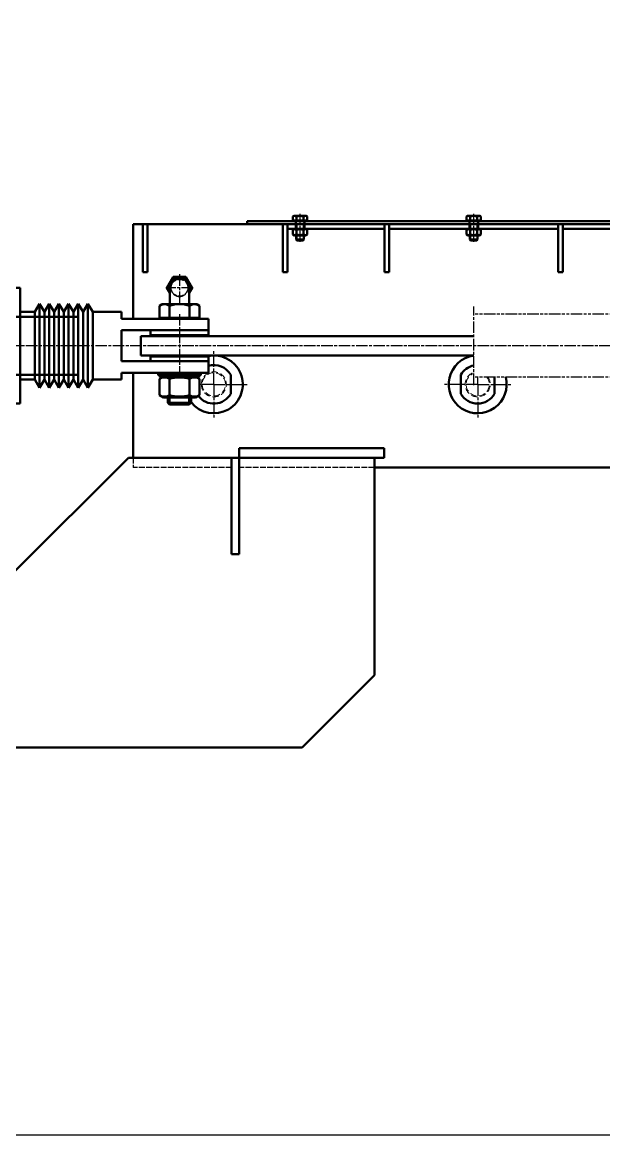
# Model space of a CAD drawing. Header units: millimetres. Extents: x -1263456 to 2767218, y -83310 to 50301.
# Drawn here: x 1101252 to 1101855, y -46280 to -45128 of the extents above; entities that cross this region are included whole.
import ezdxf

# ---------------------------------------------------------------- set-up
doc = ezdxf.new("R2010")
doc.units = ezdxf.units.MM
for name, pattern in [('AM_ISO02W050', [7.5, 6, -1.5]), ('AM_ISO08W050', [18, 12, -1.5, 3, -1.5]), ('AM_ISO09W050', [22.5, 12, -1.5, 3, -1.5, 3, -1.5]), ('HIDDEN', [9.525, 6.35, -3.175])]:
    doc.linetypes.add(name, pattern=pattern)
doc.layers.get('0').update_dxf_attribs({"color": 255, "lineweight": 50})
for name, color, linetype, lineweight in [('AM_0', 7, 'Continuous', 50), ('AM_03', 6, 'HIDDEN', 5), ('AM_0N', 7, 'Continuous', 50), ('AM_11', 3, 'AM_ISO09W050', 25), ('AM_3', 6, 'AM_ISO02W050', 25), ('AM_4', 3, 'Continuous', 25), ('AM_4N', 3, 'Continuous', 25), ('AM_7', 4, 'AM_ISO08W050', 25), ('AM_8', 1, 'Continuous', 25), ('AM_9', 253, 'Continuous', 0)]:
    doc.layers.add(name, color=color, linetype=linetype, lineweight=lineweight)

# ---------------------------------------------------------------- blocks, each defined once
blk = doc.blocks.new('A$C234367C4SNZKB25')
at = {"layer": 'AM_0'}
for p, q in [((438.9, 546.4), (564.7, 546.4)), ((438.9, 543.3), (438.9, 546.4)), ((438.9, 543.3), (438.9, 546.4)), ((438.9, 543.3), (564.7, 543.3)), ((564.7, 546.4), (564.7, 543.3)), ((564.7, 546.4), (564.7, 543.3)), ((438.9, 533.3), (438.9, 539.9)), ((438.9, 539.9), (564.7, 539.9)), ((438.9, 536.4), (438.9, 539.9)), ((438.9, 533.3), (564.7, 533.3)), ((438.9, 529.9), (564.7, 529.9)), ((438.9, 473.3), (438.9, 529.9)), ((564.7, 539.9), (564.7, 533.3)), ((564.7, 539.9), (564.7, 536.4)), ((564.7, 529.9), (564.7, 513.3)), ((438.9, 513.3), (564.7, 513.3)), ((438.9, 509.9), (564.7, 509.9)), ((564.7, 509.9), (564.7, 493.3)), ((438.9, 493.3), (564.7, 493.3)), ((438.9, 489.9), (564.7, 489.9)), ((564.7, 489.9), (564.7, 473.3)), ((438.9, 473.3), (564.7, 473.3)), ((438.9, 469.9), (564.7, 469.9)), ((438.9, 453.3), (438.9, 469.9)), ((564.7, 469.9), (564.7, 453.3)), ((438.9, 453.3), (564.7, 453.3)), ((438.9, 449.9), (564.7, 449.9)), ((438.9, 413.3), (438.9, 449.9)), ((564.7, 449.9), (564.7, 433.3)), ((438.9, 433.3), (564.7, 433.3)), ((438.9, 429.9), (564.7, 429.9)), ((564.7, 429.9), (564.7, 413.3)), ((438.9, 413.3), (564.7, 413.3)), ((438.9, 409.9), (564.7, 409.9)), ((438.9, 399.9), (438.9, 409.9)), ((564.7, 409.9), (564.7, 399.9)), ((424.8, 399.9), (424.8, 375.9)), ((424.8, 399.9), (578.8, 399.9)), ((578.8, 399.9), (578.8, 375.9)), ((424.8, 387.9), (578.8, 387.9)), ((424.8, 375.9), (578.8, 375.9)), ((439.3, 375.9), (448.8, 356.1)), ((564.3, 375.9), (554.8, 356.1)), ((615.5, 309.1), (663.8, 349)), ((663.8, 119), (663.8, 349)), ((683.8, 119), (683.8, 349)), ((620, 298.5), (663.8, 334.7)), ((197.8, 294), (217.8, 294)), ((197.8, 294), (197.8, 174)), ((207.8, 294), (207.8, 174)), ((217.8, 294), (217.8, 174)), ((122.8, 269), (127.8, 277.5)), ((127.8, 277.5), (127.8, 190.5)), ((127.8, 277.5), (132.8, 269)), ((132.8, 269), (137.8, 277.5)), ((137.8, 277.5), (137.8, 190.5)), ((137.8, 277.5), (142.8, 269)), ((142.8, 269), (147.8, 277.5)), ((147.8, 277.5), (147.8, 190.5)), ((147.8, 277.5), (152.8, 269)), ((152.8, 269), (157.8, 277.5)), ((157.8, 277.5), (157.8, 190.5)), ((157.8, 277.5), (162.8, 269)), ((162.8, 269), (167.8, 277.5)), ((167.8, 277.5), (167.8, 190.5)), ((167.8, 277.5), (172.8, 269)), ((172.8, 269), (177.8, 277.5)), ((177.8, 277.5), (177.8, 190.5)), ((177.8, 277.5), (182.8, 269)), ((122.8, 269), (92.8, 269)), ((92.8, 262), (92.8, 269)), ((122.8, 269), (122.8, 199)), ((132.8, 269), (132.8, 199)), ((132.8, 269), (132.8, 199)), ((132.8, 269), (132.8, 199)), ((142.8, 269), (142.8, 199)), ((142.8, 269), (142.8, 199)), ((142.8, 269), (142.8, 199)), ((152.8, 269), (152.8, 199)), ((152.8, 269), (152.8, 199)), ((152.8, 269), (152.8, 199)), ((162.8, 269), (162.8, 199)), ((162.8, 269), (162.8, 199)), ((162.8, 269), (162.8, 199)), ((172.8, 269), (172.8, 199)), ((172.8, 269), (172.8, 199)), ((172.8, 269), (172.8, 199)), ((182.8, 269), (182.8, 199)), ((182.8, 269), (182.8, 199)), ((182.8, 269), (197.8, 269)), ((197.8, 269), (197.8, 199)), ((256.5, 274), (222.8, 30)), ((256.5, 274), (339.8, 274)), ((339.8, 274), (372.8, 30)), ((2.8, 262), (92.8, 262)), ((2.8, 250), (2.8, 262)), ((217.8, 264), (137.9, 264)), ((137.9, 264), (254.4, 264)), ((341.9, 264), (374.3, 264)), ((629.3, 264), (663.8, 264)), ((683.8, 264), (1161.8, 264)), ((1151.8, 264), (1151.8, 204)), ((1161.8, 264), (1161.8, 204)), ((2.8, 250), (92.8, 250)), ((92.8, 250), (92.8, 218)), ((2.8, 218), (92.8, 218)), ((2.8, 206), (2.8, 218)), ((2.8, 206), (92.8, 206)), ((92.8, 206), (92.8, 199)), ((122.8, 199), (92.8, 199)), ((122.8, 199), (127.8, 190.5)), ((127.8, 190.5), (132.8, 199)), ((132.8, 199), (137.8, 190.5)), ((137.8, 190.5), (142.8, 199)), ((217.8, 204), (137.9, 204)), ((137.9, 204), (246.8, 204)), ((142.8, 199), (147.8, 190.5)), ((147.8, 190.5), (152.8, 199)), ((152.8, 199), (157.8, 190.5)), ((157.8, 190.5), (162.8, 199)), ((162.8, 199), (167.8, 190.5)), ((167.8, 190.5), (172.8, 199)), ((172.8, 199), (177.8, 190.5)), ((177.8, 190.5), (182.8, 199)), ((182.8, 199), (197.8, 199)), ((292.2, 199.7), (292.2, 30)), ((303.4, 199.7), (303.4, 30)), ((349.3, 204), (374.3, 204)), ((629.3, 204), (663.8, 204)), ((683.8, 204), (1161.8, 204)), ((197.8, 174), (217.8, 174)), ((620, 169.5), (663.8, 133.3)), ((615.5, 158.9), (663.8, 119)), ((533.1, 106.7), (533.1, 54)), ((543.1, 108.8), (543.1, 54)), ((533.1, 54), (543.1, 54)), ((222.8, 30), (236.8, 30)), ((222.8, 30), (222.8, 14)), ((248.8, 30), (372.8, 30)), ((372.8, 14), (372.8, 30)), ((222.8, 14), (236.8, 14)), ((248.8, 14), (372.8, 14))]:
    blk.add_line(p, q, dxfattribs=at)
for centre, radius in [((501.8, 234), 124.7), ((297.8, 234), 34.8), ((501.8, 234), 31.3), ((297.8, 234), 25), ((297.8, 234), 18.7)]:
    blk.add_circle(centre, radius, dxfattribs=at)
for centre, radius, start, end in [((501.8, 182.3), 181.7, 56.6015, 123.3985), ((673.8, 349), 10, 0, 180), ((553.5, 234), 181.7, 146.6015, 213.3985), ((450.1, 234), 181.7, 326.6015, 33.3985), ((501.8, 285.7), 181.7, 236.6015, 303.3985), ((673.8, 119), 10, 180, 0)]:
    blk.add_arc(centre, radius, start, end, dxfattribs=at)
for centre, major_axis, ratio, start_param, end_param in [((501.8, 548), (65, 0), 0.245556, 0, 3.141593), ((438.9, 548), (2.06, 0), 0.817628, 3.141593, 4.712389), ((438.9, 541.6), (2.06, 0), 0.817628, 3.141593, 4.712389), ((564.7, 541.6), (-2.06, 0), 0.817628, 3.141593, 4.712389), ((438.9, 531.6), (-2.06, 0), 0.817628, 0, 1.570796), ((564.7, 531.6), (2.06, 0), 0.817628, 0, 1.570796), ((438.9, 511.6), (-2.06, 0), 0.817628, 0, 1.570796), ((564.7, 511.6), (2.06, 0), 0.817628, 0, 1.570796), ((438.9, 491.6), (-2.06, 0), 0.817628, 0, 1.570796), ((564.7, 491.6), (2.06, 0), 0.817628, 0, 1.570796), ((564.7, 471.6), (2.06, 0), 0.817628, 0, 1.570796), ((438.9, 471.6), (-2.06, 0), 0.817628, 0, 1.570796), ((438.9, 451.6), (-2.06, 0), 0.817628, 0, 1.570796), ((564.7, 451.6), (2.06, 0), 0.817628, 0, 1.570796), ((438.9, 431.6), (-2.06, 0), 0.817628, 0, 1.570796), ((564.7, 431.6), (2.06, 0), 0.817628, 0, 1.570796), ((438.9, 411.6), (-2.06, 0), 0.817628, 0, 1.570796), ((564.7, 411.6), (2.06, 0), 0.817628, 0, 1.570796)]:
    blk.add_ellipse(centre, major_axis=major_axis, ratio=ratio, start_param=start_param, end_param=end_param, dxfattribs=at)
at = {"layer": 'AM_0', "extrusion": (0, 0, -1)}
for centre, major_axis, start_param, end_param in [((438.9, 541.6), (-2.06, 0), 0, 1.570796), ((564.7, 548), (2.06, 0), 0, 1.570796), ((564.7, 541.6), (2.06, 0), 0, 1.570796), ((438.9, 531.6), (2.06, 0), 3.141593, 4.712389), ((564.7, 531.6), (-2.06, 0), 3.141593, 4.712389), ((438.9, 511.6), (2.06, 0), 3.141593, 4.712389), ((564.7, 511.6), (-2.06, 0), 3.141593, 4.712389), ((438.9, 491.6), (2.06, 0), 3.141593, 4.712389), ((564.7, 491.6), (-2.06, 0), 3.141593, 4.712389), ((438.9, 471.6), (2.06, 0), 3.141593, 4.712389), ((564.7, 471.6), (-2.06, 0), 3.141593, 4.712389), ((438.9, 451.6), (2.06, 0), 3.141593, 4.712389), ((564.7, 451.6), (-2.06, 0), 3.141593, 4.712389), ((438.9, 431.6), (2.06, 0), 3.141593, 4.712389), ((564.7, 431.6), (-2.06, 0), 3.141593, 4.712389), ((438.9, 411.6), (2.06, 0), 3.141593, 4.712389), ((564.7, 411.6), (-2.06, 0), 3.141593, 4.712389)]:
    blk.add_ellipse(centre, major_axis=major_axis, ratio=0.817628, start_param=start_param, end_param=end_param, dxfattribs=at)
at = {"layer": 'AM_3'}
for p, q in [((235.8, 30), (235.8, -4)), ((249.8, 30), (249.8, -4)), ((345.8, 30), (345.8, -4)), ((359.8, 30), (359.8, -4))]:
    blk.add_line(p, q, dxfattribs=at)
at = {"layer": 'AM_7'}
for p, q in [((501.8, 569), (501.8, 100.2)), ((32.8, 266.8), (32.8, 201.2)), ((0, 234), (1180.3, 234)), ((279.1, 234), (316.5, 234)), ((242.8, 34.3), (242.8, -9.1)), ((352.8, 34.3), (352.8, -9.1))]:
    blk.add_line(p, q, dxfattribs=at)
at = {"layer": 'AM_9'}
for p, q in [((236.8, 30), (248.8, 30)), ((236.8, 14), (248.8, 14))]:
    blk.add_line(p, q, dxfattribs=at)
blk = doc.blocks.new('A$C6EFF79BD')
at = {"layer": 'AM_0'}
for p, q in [((-17.5, -9.7), (-17.5, 9.7)), ((17.5, -9.7), (17.5, 9.7)), ((98.5, -9.7), (98.5, 9.7)), ((133.5, -9.7), (133.5, 9.7)), ((214.5, -9.7), (214.5, 9.7)), ((249.5, -9.7), (249.5, 9.7)), ((330.5, -9.7), (330.5, 9.7)), ((365.5, -9.7), (365.5, 9.7)), ((446.5, -9.7), (446.5, 9.7)), ((481.5, -9.7), (481.5, 9.7)), ((746.5, -9.7), (746.5, 9.7)), ((985.4, -9.7), (985.4, 7.5)), ((1020.4, -9.7), (1020.4, 9.7)), ((1258.9, -9.7), (1258.9, 9.7))]:
    blk.add_line(p, q, dxfattribs=at)
for centre in [(0, 0), (116, 0), (232, 0), (348, 0), (464, 0)]:
    blk.add_circle(centre, 30, dxfattribs=at)
for centre, radius, start, end in [((1002.9, 0), 30, 165.5225, 82.0579), ((1276.4, 0), 30, 75.1649, 322.0151), ((0, 0), 20, 28.955, 151.045), ((116, 0), 20, 28.955, 151.045), ((232, 0), 20, 28.955, 151.045), ((348, 0), 20, 28.955, 151.045), ((464, 0), 20, 28.955, 151.045), ((729, 0), 30, 219.2965, 27.8181), ((729, 0), 20, 28.955, 44.427), ((1002.9, 0), 20, 28.955, 78.0382), ((1276.4, 0), 20, 73.6049, 151.045), ((0, 0), 20, 208.955, 331.045), ((116, 0), 20, 208.955, 331.045), ((232, 0), 20, 208.955, 331.045), ((348, 0), 20, 208.955, 331.045), ((464, 0), 20, 208.955, 331.045), ((729, 0), 20, 250.0002, 331.045), ((1002.9, 0), 20, 208.955, 331.045), ((1276.4, 0), 20, 208.955, 323.7027)]:
    blk.add_arc(centre, radius, start, end, dxfattribs=at)
at = {"layer": 'AM_03'}
for centre, radius in [((0, 0), 13), ((0, 0), 12), ((116, 0), 13), ((116, 0), 12), ((232, 0), 13), ((232, 0), 12), ((348, 0), 13), ((348, 0), 12), ((464, 0), 13), ((464, 0), 12), ((1276.4, 0), 13), ((1276.4, 0), 12)]:
    blk.add_circle(centre, radius, dxfattribs=at)
for centre, radius, start, end in [((729, 0), 13, 242.2042, 67.3801), ((1002.9, 0), 13, 144.7656, 71.406), ((729, 0), 12, 253.4022, 69.3607), ((1002.9, 0), 12, 141.3178, 69.7918)]:
    blk.add_arc(centre, radius, start, end, dxfattribs=at)
at = {"layer": 'AM_7'}
for p, q in [((0, 0), (0, 36)), ((116, 0), (116, 36)), ((232, 0), (232, 36)), ((348, 0), (348, 36)), ((464, 0), (464, 36)), ((1276.4, 0), (1276.4, 36)), ((0, 0), (-36, 0)), ((0, 0), (36, 0)), ((0, 0), (0, -36)), ((116, 0), (80, 0)), ((116, 0), (152, 0)), ((116, 0), (116, -36)), ((232, 0), (196, 0)), ((232, 0), (268, 0)), ((232, 0), (232, -36)), ((348, 0), (312, 0)), ((348, 0), (384, 0)), ((348, 0), (348, -36)), ((464, 0), (428, 0)), ((464, 0), (500, 0)), ((464, 0), (464, -36)), ((732.8, 0), (765, 0)), ((1002.9, 0), (966.9, 0)), ((1002.9, 0), (1002.9, 7.5)), ((1002.9, 0), (1038.9, 0)), ((1002.9, 0), (1002.9, -36)), ((1276.4, 0), (1240.4, 0)), ((1276.4, 0), (1291.2, 0)), ((1276.4, 0), (1276.4, -36)), ((729, -11.3), (729, -36))]:
    blk.add_line(p, q, dxfattribs=at)
at = {"layer": 'AM_8'}
for p in [(732.8, 0), (729, -11.3)]:
    blk.add_line(p, (729, 0), dxfattribs=at)
blk = doc.blocks.new('532SG2 SIDE VBIEW1')
for p, q in [((220831.2, 28621.1), (220671.2, 28621.1)), ((220721.2, 28379.1), (220571.2, 28379.1))]:
    blk.add_line(p, q)
at = {"layer": 'AM_0'}
for p, q in [((220713.2, 28624.2), (220063.2, 28624.2)), ((220671.2, 28621.1), (220079.2, 28621.1)), ((220385.7, 28616.1), (220210.7, 28616.1)), ((220385.7, 28621.1), (220385.7, 28571.1)), ((220390.7, 28621.1), (220390.7, 28571.1)), ((220565.7, 28616.1), (220390.7, 28616.1)), ((220565.7, 28621.1), (220565.7, 28571.1)), ((220570.7, 28621.1), (220570.7, 28571.1)), ((220671.2, 28616.1), (220570.7, 28616.1)), ((220671.2, 28621.1), (220692, 28621.1)), ((220697.2, 28621.1), (220671.2, 28621.1)), ((220671.2, 28621.1), (220671.2, 28571.1)), ((220676.2, 28571.1), (220676.2, 28621.1)), ((220713.2, 28621.1), (220713.2, 28624.2)), ((220816.2, 28621.1), (220816.2, 28571.1)), ((220821.2, 28571.1), (220821.2, 28621.1)), ((220831.2, 28621.1), (220831.2, 28523.1)), ((220390.7, 28571.1), (220385.7, 28571.1)), ((220570.7, 28571.1), (220565.7, 28571.1)), ((220671.2, 28571.1), (220676.2, 28571.1)), ((220816.2, 28571.1), (220821.2, 28571.1)), ((220773.2, 28555.1), (220773.2, 28536.1)), ((220793.2, 28555.1), (220793.2, 28536.1)), ((220762.4, 28536.5), (220765.2, 28538.1)), ((220762.4, 28536.5), (220762.4, 28523.9)), ((220801.2, 28538.1), (220765.2, 28538.1)), ((220772.8, 28536.5), (220772.8, 28523.9)), ((220793.6, 28536.5), (220793.6, 28523.9)), ((220804, 28536.5), (220801.2, 28538.1)), ((220804, 28536.5), (220804, 28523.9)), ((220762.4, 28523.9), (220766.4, 28523.9)), ((220766.4, 28523.9), (220800, 28523.9)), ((220766.4, 28523.9), (220766.4, 28523.1)), ((220795.2, 28523.1), (220771.2, 28523.1)), ((220800, 28523.1), (220795.2, 28523.1)), ((220800, 28523.9), (220800, 28523.1)), ((220800, 28523.9), (220804, 28523.9)), ((220753.2, 28506.1), (220753.2, 28511.1)), ((220753.2, 28511.1), (220813.2, 28511.1)), ((220813.2, 28511.1), (220813.2, 28506.1)), ((220478.2, 28505.1), (220823.2, 28505.1)), ((220813.2, 28506.1), (220753.2, 28506.1)), ((220823.2, 28505.1), (220823.2, 28485.1)), ((220478.2, 28485.1), (220823.2, 28485.1)), ((220813.2, 28484.1), (220753.2, 28484.1)), ((220753.2, 28484.1), (220753.2, 28479.1)), ((220753.2, 28479.1), (220813.2, 28479.1)), ((220813.2, 28479.1), (220813.2, 28484.1)), ((220761.2, 28467.1), (220761.2, 28465.1)), ((220761.2, 28465.1), (220805.2, 28465.1)), ((220761.2, 28465.1), (220763.2, 28463.1)), ((220805.2, 28465.1), (220803.2, 28463.1)), ((220805.2, 28465.1), (220805.2, 28467.1)), ((220831.2, 28467.1), (220831.2, 28379.1)), ((220762.4, 28460.7), (220766.6, 28463.1)), ((220762.4, 28460.7), (220762.4, 28444)), ((220763.2, 28463.1), (220803.2, 28463.1)), ((220799.9, 28463.1), (220766.6, 28463.1)), ((220772.8, 28460.7), (220772.8, 28444)), ((220793.6, 28460.7), (220793.6, 28444)), ((220804, 28460.7), (220799.9, 28463.1)), ((220804, 28460.7), (220804, 28444)), ((220762.4, 28444), (220766.6, 28441.6)), ((220804, 28444), (220799.9, 28441.6)), ((220799.9, 28441.6), (220766.6, 28441.6)), ((220771.2, 28441.6), (220771.2, 28435.9)), ((220773.1, 28434.1), (220771.2, 28435.9)), ((220771.2, 28435.9), (220795.2, 28435.9)), ((220773.1, 28441.6), (220773.1, 28434.1)), ((220773.1, 28434.1), (220793.4, 28434.1)), ((220793.4, 28441.6), (220793.4, 28434.1)), ((220795.2, 28435.9), (220793.4, 28434.1)), ((220795.2, 28441.6), (220795.2, 28435.9)), ((220571.2, 28389.1), (220571.2, 28379.1)), ((220571.2, 28389.1), (220721.2, 28389.1)), ((220721.2, 28389.1), (220721.2, 28379.1)), ((220581.2, 28379.1), (220581.2, 28154.1)), ((220721.2, 28379.1), (220836.2, 28379.1)), ((220721.2, 28379.1), (220721.2, 28279.1)), ((220729.2, 28279.1), (220729.2, 28379.1)), ((220836.2, 28379.1), (220956.2, 28259.1)), ((220571.2, 28369.1), (220145.9, 28369.1)), ((220571.2, 28369.1), (220581.2, 28369.1)), ((220721.2, 28279.1), (220729.2, 28279.1)), ((220581.2, 28154.1), (220656.2, 28079.1)), ((221131.2, 28079.1), (220656.2, 28079.1))]:
    blk.add_line(p, q, dxfattribs=at)
for points in [[(220796.2, 28555.1), (220789.7, 28566.3), (220776.7, 28566.3), (220770.2, 28555.1)], [(220793.2, 28549.9), (220796.2, 28555.1), (220789.7, 28566.3), (220776.7, 28566.3), (220770.2, 28555.1), (220773.2, 28549.9)], [(220773.2, 28549.9), (220770.2, 28555.1)], [(220796.2, 28555.1), (220793.2, 28549.9)]]:
    blk.add_lwpolyline(points, dxfattribs=at)
for centre, radius, start, end in [((220783.2, 28555.1), 11.3, 0, 180), ((220783.2, 28555.1), 11.3, 180, 207.3482), ((220783.2, 28555.1), 11.3, 332.6518, 0), ((220767.6, 28528.9), 9.19, 55.5531, 115.5531), ((220783.2, 28503.7), 34.4, 72.3875, 107.6125), ((220798.8, 28528.9), 9.19, 64.4469, 124.4469), ((220767.6, 28453.1), 9.19, 55.5615, 115.5615), ((220783.2, 28428), 34.3, 72.383, 107.617), ((220798.8, 28453.1), 9.19, 64.4385, 124.4385), ((220767.6, 28451.6), 9.19, 244.4385, 304.4385), ((220783.2, 28476.7), 34.3, 252.383, 287.617), ((220798.8, 28451.6), 9.19, 235.5615, 295.5615)]:
    blk.add_arc(centre, radius, start, end, dxfattribs=at)
at = {"layer": 'AM_0N'}
for p, q in [((220470.7, 28629), (220471.7, 28629.5)), ((220470.7, 28629), (220470.7, 28624.8)), ((220471.7, 28629.5), (220484.7, 28629.5)), ((220474.5, 28629), (220474.5, 28624.8)), ((220482, 28629), (220482, 28624.8)), ((220485.7, 28629), (220484.7, 28629.5)), ((220485.7, 28629), (220485.7, 28624.8)), ((220650.7, 28629), (220651.7, 28629.5)), ((220650.7, 28629), (220650.7, 28624.8)), ((220651.7, 28629.5), (220664.7, 28629.5)), ((220654.5, 28629), (220654.5, 28624.8)), ((220662, 28629), (220662, 28624.8)), ((220665.7, 28629), (220664.7, 28629.5)), ((220665.7, 28629), (220665.7, 28624.8)), ((220472.4, 28624.8), (220470.7, 28624.8)), ((220470.7, 28615.1), (220472.4, 28616.1)), ((220470.7, 28610.3), (220470.7, 28615.1)), ((220484, 28624.8), (220472.4, 28624.8)), ((220472.4, 28624.8), (220472.4, 28624.2)), ((220472.4, 28624.2), (220474.2, 28624.2)), ((220484, 28616.1), (220472.4, 28616.1)), ((220474.2, 28624.2), (220482.2, 28624.2)), ((220474.5, 28610.3), (220474.5, 28615.1)), ((220482, 28610.3), (220482, 28615.1)), ((220482.2, 28624.2), (220484, 28624.2)), ((220484, 28624.8), (220484, 28624.2)), ((220485.7, 28624.8), (220484, 28624.8)), ((220485.7, 28615.1), (220484, 28616.1)), ((220485.7, 28610.3), (220485.7, 28615.1)), ((220652.4, 28624.8), (220650.7, 28624.8)), ((220650.7, 28615.1), (220652.4, 28616.1)), ((220650.7, 28610.3), (220650.7, 28615.1)), ((220664, 28624.8), (220652.4, 28624.8)), ((220652.4, 28624.8), (220652.4, 28624.2)), ((220652.4, 28624.2), (220654.2, 28624.2)), ((220664, 28616.1), (220652.4, 28616.1)), ((220654.2, 28624.2), (220662.2, 28624.2)), ((220654.5, 28610.3), (220654.5, 28615.1)), ((220662, 28610.3), (220662, 28615.1)), ((220662.2, 28624.2), (220664, 28624.2)), ((220664, 28624.8), (220664, 28624.2)), ((220665.7, 28624.8), (220664, 28624.8)), ((220665.7, 28615.1), (220664, 28616.1)), ((220665.7, 28610.3), (220665.7, 28615.1)), ((220470.7, 28610.3), (220472.4, 28609.3)), ((220484, 28609.3), (220472.4, 28609.3)), ((220474.2, 28609.3), (220474.2, 28605)), ((220482.2, 28605), (220474.2, 28605)), ((220474.2, 28605), (220475, 28604.2)), ((220481.5, 28604.2), (220475, 28604.2)), ((220481.5, 28604.2), (220482.2, 28605)), ((220482.2, 28609.3), (220482.2, 28605)), ((220485.7, 28610.3), (220484, 28609.3)), ((220650.7, 28610.3), (220652.4, 28609.3)), ((220664, 28609.3), (220652.4, 28609.3)), ((220654.2, 28609.3), (220654.2, 28605)), ((220662.2, 28605), (220654.2, 28605)), ((220654.2, 28605), (220655, 28604.2)), ((220661.5, 28604.2), (220655, 28604.2)), ((220661.5, 28604.2), (220662.2, 28605)), ((220662.2, 28609.3), (220662.2, 28605)), ((220665.7, 28610.3), (220664, 28609.3))]:
    blk.add_line(p, q, dxfattribs=at)
for centre, radius, start, end in [((220472.6, 28626.2), 3.32, 55.5531, 115.5531), ((220478.2, 28617.1), 12.4, 72.3875, 107.6125), ((220483.9, 28626.2), 3.32, 64.4469, 124.4469), ((220652.6, 28626.2), 3.32, 55.5531, 115.5531), ((220658.2, 28617.1), 12.4, 72.3875, 107.6125), ((220663.9, 28626.2), 3.32, 64.4469, 124.4469), ((220472.6, 28612.4), 3.32, 55.5615, 115.5615), ((220478.2, 28603.3), 12.4, 72.383, 107.617), ((220483.9, 28612.4), 3.32, 64.4385, 124.4385), ((220652.6, 28612.4), 3.32, 55.5615, 115.5615), ((220658.2, 28603.3), 12.4, 72.383, 107.617), ((220663.9, 28612.4), 3.32, 64.4385, 124.4385), ((220472.6, 28613), 3.32, 244.4385, 304.4385), ((220478.2, 28622.1), 12.4, 252.383, 287.617), ((220483.9, 28613), 3.32, 235.5615, 295.5615), ((220652.6, 28613), 3.32, 244.4385, 304.4385), ((220658.2, 28622.1), 12.4, 252.383, 287.617), ((220663.9, 28613), 3.32, 235.5615, 295.5615)]:
    blk.add_arc(centre, radius, start, end, dxfattribs=at)
at = {"layer": 'AM_11'}
for p, q in [((220298.2, 28527.6), (220478.2, 28527.6)), ((220298.2, 28462.6), (220478.2, 28462.6))]:
    blk.add_line(p, q, dxfattribs=at)
at = {"layer": 'AM_3'}
for p, q in [((220473.2, 28624.2), (220473.2, 28621.1)), ((220473.2, 28621.1), (220473.2, 28616.1)), ((220474.2, 28624.2), (220474.2, 28621.1)), ((220475, 28621.1), (220474.2, 28621.9)), ((220474.2, 28621.1), (220474.2, 28616.1)), ((220475, 28621.1), (220475, 28616.1)), ((220481.5, 28621.1), (220482.2, 28621.9)), ((220481.5, 28621.1), (220481.5, 28616.1)), ((220482.2, 28624.2), (220482.2, 28621.1)), ((220482.2, 28621.1), (220482.2, 28616.1)), ((220483.2, 28624.2), (220483.2, 28621.1)), ((220483.2, 28621.1), (220483.2, 28616.1)), ((220653.2, 28624.2), (220653.2, 28621.1)), ((220653.2, 28621.1), (220653.2, 28616.1)), ((220654.2, 28624.2), (220654.2, 28621.1)), ((220655, 28621.1), (220654.2, 28621.9)), ((220654.2, 28621.1), (220654.2, 28616.1)), ((220655, 28621.1), (220655, 28616.1)), ((220661.5, 28621.1), (220662.2, 28621.9)), ((220661.5, 28621.1), (220661.5, 28616.1)), ((220662.2, 28624.2), (220662.2, 28621.1)), ((220662.2, 28621.1), (220662.2, 28616.1)), ((220663.2, 28624.2), (220663.2, 28621.1)), ((220663.2, 28621.1), (220663.2, 28616.1)), ((220831.2, 28379.1), (220831.2, 28369.1)), ((220581.2, 28369.1), (220721.2, 28369.1)), ((220729.2, 28369.1), (220831.2, 28369.1))]:
    blk.add_line(p, q, dxfattribs=at)
blk.add_circle((220783.2, 28555.1), 9, dxfattribs=at)
blk.add_arc((220783.2, 28555.1), 8.7, 140.0811, 113.1325, dxfattribs=at)
at = {"layer": 'AM_4'}
blk.add_arc((220783.2, 28555.1), 10, 0, 180, dxfattribs=at)
at = {"layer": 'AM_4N'}
for p, q in [((220475, 28609.3), (220475, 28604.2)), ((220481.5, 28609.3), (220481.5, 28604.2)), ((220655, 28609.3), (220655, 28604.2)), ((220661.5, 28609.3), (220661.5, 28604.2))]:
    blk.add_line(p, q, dxfattribs=at)
at = {"layer": 'AM_7'}
for p, q in [((220478.2, 28602.6), (220478.2, 28631.8)), ((220658.2, 28602.6), (220658.2, 28631.8)), ((220783.2, 28569.2), (220783.2, 28537.7)), ((220769, 28555.1), (220797.4, 28555.1)), ((220478.2, 28454.3), (220478.2, 28535.8)), ((219328.2, 28495.1), (220836.2, 28495.1))]:
    blk.add_line(p, q, dxfattribs=at)
at = {"layer": 'AM_8'}
for p, q in [((220470.7, 28615.1), (220470.2, 28616.1)), ((220485.7, 28615.1), (220486.2, 28616.1)), ((220650.7, 28615.1), (220650.2, 28616.1)), ((220665.7, 28615.1), (220666.2, 28616.1)), ((220671.2, 28616.1), (220671.2, 28621.1))]:
    blk.add_line(p, q, dxfattribs=at)
at = {"layer": 'AM_0'}
for name, p in [('A$C234367C4SNZKB25', (220750.4, 28261.1)), ('A$C6EFF79BD', (219471.2, 28455.1))]:
    blk.add_blockref(name, p, dxfattribs=at)
blk = doc.blocks.new('A$Ced3e932d')
at = {"xscale": -1}
blk.add_blockref('532SG2 SIDE VBIEW1', (220157.2, -27570.2, 0.8), dxfattribs=at)

msp = doc.modelspace()

# ---------------------------------------------------------------- linework, layer by layer
at = {"layer": 'AM_8'}
msp.add_line((1097059.9, -46279.7, 0.2), (1109459.9, -46279.7, -0.8), dxfattribs=at)

# ---------------------------------------------------------------- block references
at = {"layer": 'AM_0'}
msp.add_blockref('A$Ced3e932d', (1102041.2, -46387.6, -1.1), dxfattribs=at)

doc.saveas('drawing.dxf')
